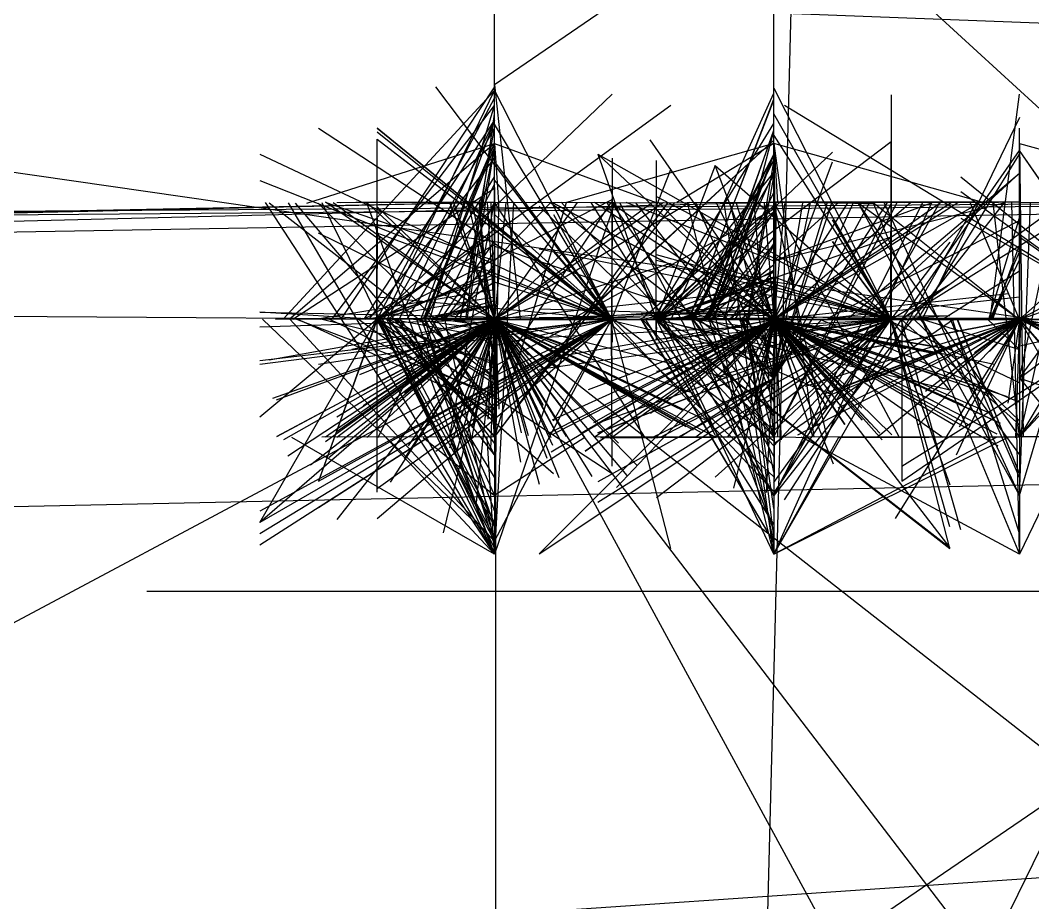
# Model space of a CAD drawing. Header units: metres. Extents: x -200 to 165, y -189 to 191.
# Drawn here: x -13.65 to -0.71, y -3.98 to 7.3 of the extents above; entities that cross this region are included whole.
import ezdxf

# ---------------------------------------------------------------- set-up
doc = ezdxf.new("R2010")
doc.units = ezdxf.units.M

msp = doc.modelspace()

# ---------------------------------------------------------------- linework, layer by layer
at = {"layer": 'MCD_Layer_0'}
for p, q in [((-7.5915, 3.473198), (-7.5915, 160.223198)), ((-4.023, 3.473198), (-4.023, 160.223198)), ((130.109672, 101.014214), (-7.5915, 6.473198)), ((-7.5915, -140.526802), (-1.450875, 99.273979)), ((-102.136219, 99.221245), (2.313, 3.473198)), ((-7.5915, 3.473198), (-7.5915, 99.145073)), ((-7.5915, 3.473198), (-7.5915, 87.484917)), ((-4.023, 3.473198), (-4.023, 87.484917)), ((-77.26228, 14.506401), (-0.674389, 3.473198)), ((-141.687, 12.684135), (98.061047, 3.473198)), ((-7.5915, 3.473198), (-7.5915, 6.473198)), ((-7.5915, 6.473198), (-7.263375, 3.473198)), ((-4.023, 3.473198), (-4.023, 6.473198)), ((-10.294503, 3.478966), (-7.5915, 6.399956)), ((-7.5915, 6.44976), (-9.550546, 3.490685)), ((-9.09681, 3.473198), (-6.0915, 6.353172)), ((-9.009011, 3.478966), (-7.5915, 6.399956)), ((-6.096902, 3.473198), (-8.3415, 6.44912)), ((-7.5915, 6.401146), (-6.098916, 3.473198)), ((-5.337331, 3.478966), (-4.023, 6.364799)), ((-4.023, 6.429985), (-2.524831, 3.473198)), ((-2.523, 6.343559), (-2.525289, 3.473198)), ((-1.260327, 3.478966), (-0.885327, 6.353081)), ((-7.5915, 6.305199), (-9.097268, 3.473198)), ((-5.102132, 3.478966), (-4.023, 6.291557)), ((-5.102132, 3.490685), (-4.023, 6.276909)), ((-4.023, 3.473198), (-4.023, 6.235893)), ((-9.670571, 3.478966), (-7.5915, 6.209526)), ((-5.3415, 6.20916), (-9.10148, 3.473198)), ((-8.420327, 3.478966), (-7.5915, 6.209526)), ((-7.961282, 3.478966), (-7.5915, 6.098198)), ((-7.5915, 3.473198), (-7.5915, 6.162651)), ((-2.529684, 3.473198), (-4.023, 6.1036)), ((0.610187, 3.473198), (-3.885327, 6.20916)), ((-2.395214, 3.473198), (1.364673, 6.20916)), ((-9.259591, 3.478966), (-7.5915, 6.016167)), ((-7.5915, 6.019096), (-8.812539, 3.478966)), ((-7.5915, 6.016167), (-8.531289, 3.490685)), ((-6.094247, 3.473198), (-7.5915, 5.9692)), ((-5.562002, 3.478966), (-4.023, 5.978081)), ((-0.885327, 6.057182), (-2.125866, 3.478966)), ((-9.8415, 5.921135), (-6.101663, 3.473198)), ((-6.097177, 3.473198), (-9.0915, 5.921135)), ((-9.0915, 5.921135), (-6.096536, 3.473198)), ((-9.0915, 5.873161), (-6.096078, 3.473198)), ((-7.5915, 5.922417), (-8.961038, 3.490685)), ((-8.02958, 3.478966), (-7.5915, 5.922417)), ((-7.5915, 3.473198), (-7.5915, 5.922417)), ((-4.884328, 3.478966), (-4.023, 5.884331)), ((-4.86849, 3.478966), (-4.023, 5.89312)), ((-4.652151, 3.478966), (-4.023, 5.884331)), ((-4.023, 5.825188), (-2.525838, 3.473198)), ((-0.885327, 3.473198), (-0.885327, 5.920952)), ((-7.5915, 5.723198), (-10.195535, 3.490685)), ((-9.991281, 4.962303), (-7.5915, 5.723198)), ((-9.097268, 3.473198), (-9.0915, 5.777122)), ((-9.0915, 5.777122), (-6.098825, 3.473198)), ((-9.0915, 5.777122), (-6.101754, 3.473198)), ((-8.499795, 3.478966), (-7.5915, 5.729057)), ((-7.927499, 4.963127), (-7.5915, 5.723198)), ((-7.5915, 5.723198), (-7.543527, 4.971642)), ((-7.5915, 5.723198), (-5.527535, 4.97036)), ((-4.023, 5.723198), (-6.672628, 4.969078)), ((-4.023, 5.767143), (-6.492635, 3.490685)), ((-4.023, 5.767143), (-6.492635, 3.478966)), ((-4.005514, 3.473198), (-5.605031, 5.770531)), ((-5.527395, 3.473198), (-2.523, 5.748375)), ((-4.023, 5.723198), (-5.261434, 4.969902)), ((-4.023, 5.723198), (-3.975027, 1.96981)), ((-1.335012, 4.966606), (-4.023, 5.723198)), ((-4.023, 5.723198), (-3.975027, 4.96981)), ((-4.023, 5.723198), (-3.514242, 1.969078)), ((-2.528768, 3.473198), (-2.523, 5.738762)), ((-2.523, 5.748375), (-2.524557, 3.473198)), ((-0.885327, 5.723198), (-0.837353, 1.969444)), ((-0.885327, 5.723198), (1.850635, 4.963219)), ((-0.885143, 3.473198), (-0.885327, 5.723198)), ((-10.5915, 5.585136), (-6.098458, 3.473198)), ((-7.5915, 5.682182), (-8.488534, 3.478966)), ((-8.031045, 3.478966), (-7.5915, 5.688042)), ((-7.941049, 3.478966), (-7.5915, 5.676323)), ((-4.023, 3.473198), (-6.273, 5.585136)), ((-6.273, 5.585136), (-2.527395, 3.473198)), ((-6.273, 5.585136), (-5.527395, 3.473198)), ((-5.528677, 3.473198), (-3.273, 5.613976)), ((-5.118337, 3.490685), (-4.023, 5.582573)), ((-5.058187, 3.490685), (-4.023, 5.582573)), ((-5.058187, 3.478966), (-4.023, 5.582573)), ((-4.848165, 3.478966), (-4.023, 5.582573)), ((-4.848073, 3.490685), (-4.023, 5.582573)), ((-4.788198, 3.478966), (-4.023, 5.582573)), ((-4.788015, 3.490685), (-4.023, 5.582573)), ((-4.023, 3.473198), (-4.023, 5.576714)), ((-2.388439, 3.473198), (-0.885327, 5.633202)), ((-2.17384, 3.490685), (-0.885327, 5.585503)), ((0.608906, 3.473198), (-0.885327, 5.633202)), ((0.611561, 3.473198), (-0.885327, 5.633202)), ((-9.196511, 3.478966), (-7.5915, 5.535698)), ((-7.5915, 3.473198), (-7.5915, 5.541557)), ((-7.5915, 3.473198), (-7.5915, 5.538628)), ((-7.5915, 5.489189), (-6.093514, 3.473198)), ((-6.0915, 5.537163), (-6.097268, 3.473198)), ((-5.528768, 3.473198), (-5.523, 5.508324)), ((-4.773, 5.441124), (-5.52712, 3.473198)), ((-5.042257, 3.478966), (-4.023, 5.509331)), ((-4.023, 3.473198), (-4.773, 5.441124)), ((-4.773, 5.441124), (-2.52712, 3.473198)), ((-4.023, 5.51519), (-4.366231, 3.478966)), ((-4.023, 3.473198), (-3.273, 5.489189)), ((-6.095803, 3.473198), (-5.3415, 5.39315)), ((-6.0915, 5.345177), (-6.09324, 3.473198)), ((-5.528036, 3.473198), (-4.023, 5.35479)), ((-5.075765, 3.490685), (-4.023, 5.318901)), ((-4.855123, 3.490685), (-4.023, 5.354057)), ((-4.023, 5.32476), (-4.358541, 3.478966)), ((-3.084332, 3.478966), (-0.885327, 5.345268)), ((-2.892346, 3.490685), (-0.885327, 5.345268)), ((0.614673, 5.345177), (-2.390728, 3.473198)), ((-10.5915, 5.249138), (-6.098184, 3.473198)), ((-8.711282, 3.478966), (-7.5915, 5.295464)), ((-7.5915, 5.201714), (-8.481027, 3.478966)), ((-7.5915, 5.249229), (-6.099648, 3.473198)), ((-7.5915, 3.473198), (-7.5915, 5.248589)), ((-4.023, 3.473198), (-4.023, 5.297203)), ((-1.635327, 5.297112), (0.611194, 3.473198)), ((-10.171548, 3.478966), (-7.5915, 5.151909)), ((-7.5915, 5.160973), (-7.5915, 3.473198)), ((-7.5915, 3.473198), (-7.5915, 5.160973)), ((-5.523, 5.047539), (-2.527395, 3.473198)), ((-4.80541, 3.490685), (-4.023, 5.096245)), ((-4.023, 5.160973), (-4.023, 3.473198)), ((-4.023, 3.473198), (-4.023, 5.160973)), ((-2.523, 5.076378), (-2.527303, 3.473198)), ((0.610187, 3.473198), (-1.635327, 5.105125)), ((-0.885327, 3.473198), (-0.885327, 5.160973)), ((-160.507313, 3.842339), (2.313, 4.973198)), ((-130.252641, 3.842339), (5.4915, 4.973198)), ((-64.521188, 3.842339), (-7.5915, 4.973198)), ((-58.568063, 3.842339), (-7.5915, 4.973198)), ((-57.021046, 3.842339), (8.164501, 4.973198)), ((-49.339406, 3.842339), (-4.023, 4.973198)), ((-7.5915, 0.473198), (-10.51954, 4.967339)), ((-10.471475, 4.966881), (-7.5915, 2.723198)), ((-10.231606, 4.966057), (-7.5915, 0.473198)), ((-7.5915, 1.973198), (-10.135568, 4.962212)), ((-9.84736, 4.96093), (-7.5915, 2.723198)), ((-9.799569, 4.969994), (-7.5915, 0.473198)), ((-7.5915, 3.473198), (-9.751504, 4.971733)), ((-7.5915, 4.223198), (-9.751504, 4.969902)), ((-9.655557, 4.97155), (-7.5915, 3.473198)), ((-9.607491, 4.968163), (-7.5915, 4.973198)), ((-9.559518, 4.969902), (-7.5915, 4.973198)), ((-7.5915, 4.973198), (-9.367532, 4.970268)), ((-9.223519, 4.969627), (-7.5915, 3.473198)), ((-7.5915, 0.473198), (-9.223519, 4.966698)), ((-9.096902, 3.473198), (-6.0915, 5.009178)), ((-9.096444, 3.473198), (-6.0915, 5.009178)), ((-9.079507, 1.967522), (-7.5915, 4.973198)), ((-7.5915, 4.973198), (-9.031533, 4.966331)), ((-8.359536, 4.970177), (-7.5915, 4.973198)), ((-8.263589, 4.966331), (-7.5915, 4.973198)), ((-7.5915, 4.973198), (-8.215524, 4.964409)), ((-8.16755, 1.969444), (-7.5915, 4.973198)), ((-8.16755, 4.96981), (-7.5915, 3.473198)), ((-8.119576, 4.970818), (-7.5915, 3.473198)), ((-7.5915, 3.473198), (-7.927499, 4.963127)), ((-7.879525, 4.97036), (-7.5915, 3.473198)), ((-7.5915, 2.723198), (-7.783578, 4.969444)), ((-7.5915, 1.973198), (-7.783578, 4.966148)), ((-7.783395, 4.963219), (-7.5915, 1.973198)), ((-7.687539, 4.971092), (-7.5915, 3.473198)), ((-7.639565, 4.967705), (-7.5915, 3.473198)), ((-7.5915, 4.973198), (-6.05552, 4.967339)), ((-7.591317, 3.473198), (-7.5915, 4.973198)), ((-5.671548, 1.969902), (-7.5915, 4.973198)), ((-7.5915, 3.473198), (-5.431497, 4.971825)), ((-7.5915, 3.473198), (-5.575509, 4.971733)), ((-7.5915, 4.971733), (-7.5915, 0.473198)), ((-7.5915, 4.971733), (-7.5915, 3.473198)), ((-7.447579, 4.970726), (-7.5915, 3.473198)), ((-5.09559, 4.970268), (-7.5915, 3.473198)), ((-7.5915, 1.973198), (-5.287576, 4.970268)), ((-7.351541, 4.970177), (-7.5915, 0.473198)), ((-7.5915, 4.223198), (-6.87153, 4.969627)), ((-7.5915, 2.723198), (-6.103585, 4.969627)), ((-7.543527, 4.967613), (-7.5915, 0.473198)), ((-6.535531, 4.967522), (-7.5915, 3.473198)), ((-6.05552, 4.967339), (-7.5915, 0.473198)), ((-6.05552, 4.967339), (-7.5915, 3.473198)), ((-5.383523, 4.965324), (-7.5915, 1.973198)), ((-6.679543, 4.9645), (-7.5915, 1.973198)), ((-5.529043, 3.473198), (-7.023, 4.922752)), ((-6.88384, 4.971642), (-4.023, 2.723198)), ((-4.023, 3.473198), (-6.855001, 4.971001)), ((-6.855001, 4.971001), (-4.023, 3.473198)), ((-6.739828, 4.971825), (-4.023, 1.973198)), ((-4.023, 1.223198), (-6.355855, 4.969353)), ((-4.023, 3.473198), (-6.317403, 4.970085)), ((-6.240682, 4.963493), (-4.023, 4.973198)), ((-4.023, 0.473198), (-6.154256, 4.970726)), ((-4.023, 3.473198), (-6.106191, 4.971184)), ((-6.0915, 5.009178), (-6.09736, 3.473198)), ((-6.09667, 4.966515), (-4.023, 1.973198)), ((-5.991018, 4.962578), (-4.023, 1.223198)), ((-5.914205, 4.971825), (-4.023, 4.223198)), ((-5.789419, 4.96505), (-4.023, 2.723198)), ((-4.023, 4.923393), (-5.699422, 3.490685)), ((-5.501485, 4.971733), (-4.023, 3.473198)), ((-4.023, 0.473198), (-5.127035, 4.970634)), ((-4.023, 2.723198), (-5.021474, 4.969078)), ((-4.762289, 4.968437), (-4.023, 3.473198)), ((-4.023, 0.473198), (-4.656637, 4.969627)), ((-4.589437, 4.971184), (-4.023, 2.723198)), ((-4.023, 3.473198), (-4.503011, 4.96743)), ((-4.483877, 4.967979), (-4.023, 4.973198)), ((-4.023, 1.973198), (-4.272665, 4.968895)), ((-4.147878, 4.97155), (-4.023, 3.473198)), ((-4.023, 4.973198), (-4.109426, 4.969902)), ((-4.023, 4.973198), (-2.352621, 4.969719)), ((-2.736684, 4.952141), (-4.023, 4.973198)), ((-3.024618, 4.971825), (-4.023, 4.973198)), ((-3.341482, 1.96743), (-4.023, 4.973198)), ((-4.023, 4.973198), (-1.152639, 4.970909)), ((-4.023, 4.973198), (-2.41982, 1.968895)), ((-4.023, 4.973198), (-3.907827, 4.964775)), ((-1.882223, 4.971825), (-4.023, 3.473198)), ((-3.283895, 4.971825), (-4.023, 2.723198)), ((-1.075826, 4.971642), (-4.023, 1.223198)), ((-2.573446, 4.971458), (-4.023, 2.723198)), ((-4.023, 0.473198), (-3.994253, 4.971092)), ((-4.023, 3.473198), (-3.072591, 4.970726)), ((-4.023, 3.473198), (-2.275808, 4.970634)), ((-4.023, 3.473198), (-1.67101, 4.97036)), ((-4.023, 1.223198), (-1.901449, 4.970177)), ((-4.023, 4.223198), (-1.066213, 4.969902)), ((-4.023, 1.973198), (-2.515859, 4.96981)), ((-4.023, 2.723198), (-3.552694, 4.969078)), ((-4.023, 1.973198), (-2.448659, 4.968803)), ((-4.023, 2.723198), (-3.005483, 4.967888)), ((-3.197469, 4.967522), (-4.023, 4.223198)), ((-4.023, 0.473198), (-1.431051, 4.967522)), ((-3.341482, 4.96743), (-4.023, 2.723198)), ((-1.392599, 4.967155), (-4.023, 3.473198)), ((-2.007009, 4.967155), (-4.023, 0.473198)), ((-4.023, 4.223198), (-2.007009, 4.967155)), ((-3.658254, 4.966789), (-4.023, 2.723198)), ((-2.122274, 4.966789), (-4.023, 1.223198)), ((-1.757436, 4.964775), (-4.023, 3.473198)), ((-2.803884, 4.963036), (-4.023, 2.723198)), ((-3.888601, 4.958733), (-4.023, 3.473198)), ((-0.885327, 4.973198), (-3.189343, 4.971642)), ((-0.885327, 1.973198), (-2.949383, 4.97155)), ((-2.949383, 4.97155), (-0.885327, 3.473198)), ((-2.949383, 4.97155), (-0.885327, 1.223198)), ((-2.757397, 4.971733), (-0.885327, 0.473198)), ((-2.757397, 4.971733), (-0.885327, 3.473198)), ((-0.885327, 1.223198), (-2.613384, 4.969444)), ((-2.528036, 3.473198), (-2.523, 4.999565)), ((-0.885327, 3.473198), (-1.50935, 4.962944)), ((-0.885327, 1.973198), (-1.221417, 4.968254)), ((-0.885327, 4.973198), (-1.173351, 4.971458)), ((-0.885327, 0.473198), (-0.981365, 4.971458)), ((-0.885327, 4.973198), (-0.357342, 4.96743)), ((1.274677, 4.971825), (-0.885327, 0.473198)), ((-0.885327, 4.971733), (-0.885327, 1.973198)), ((-0.885327, 3.473198), (-0.885327, 4.971733)), ((-0.885327, 2.723198), (0.746601, 4.97155)), ((-0.885327, 1.223198), (0.218616, 4.971458)), ((-0.885327, 1.973198), (1.562611, 4.971458)), ((-0.213329, 4.970085), (-0.885327, 1.973198)), ((0.890613, 4.96981), (-0.885327, 1.973198)), ((-0.885327, 2.723198), (-0.405407, 4.969719)), ((-0.885327, 1.223198), (-0.741406, 4.969261)), ((-0.885327, 2.723198), (2.090595, 4.968987)), ((1.898609, 4.967888), (-0.885327, 3.473198)), ((1.898609, 4.967888), (-0.885327, 1.973198)), ((-7.5915, 3.473198), (-9.0915, 4.913139)), ((-7.5915, 4.817192), (-6.092965, 3.473198)), ((-6.8415, 4.817192), (-6.095895, 3.473198)), ((-4.023, 4.885307), (-6.583822, 3.490685)), ((-6.0915, 4.817192), (-6.096261, 3.473198)), ((-4.023, 4.85601), (-5.559621, 3.478966)), ((-4.023, 4.826714), (-5.472921, 3.490685)), ((-4.023, 4.826714), (-5.472921, 3.478966)), ((-4.916189, 3.478966), (-4.023, 4.844292)), ((-9.0915, 4.769127), (-9.095437, 3.473198)), ((-7.5915, 4.785881), (-7.5915, 3.473198)), ((-7.5915, 3.473198), (-7.5915, 4.785881)), ((-3.333355, 3.490685), (-0.885327, 4.738823)), ((-2.527395, 3.473198), (-3.273, 4.749992)), ((-3.273, 4.749992), (-2.529317, 3.473198)), ((-1.635327, 4.769127), (0.612934, 3.473198)), ((-1.274609, 3.478966), (-0.885327, 4.773979)), ((-0.885327, 4.785881), (-0.885327, 3.473198)), ((-0.885327, 3.473198), (-0.885327, 4.785881)), ((-0.885327, 3.473198), (-0.885327, 4.738823)), ((-7.5915, 3.473198), (-9.8415, 4.577141)), ((-7.5915, 4.625206), (-9.09736, 3.473198)), ((-6.097177, 3.473198), (-9.0915, 4.577141)), ((-9.238534, 3.490685), (-7.5915, 4.434135)), ((-7.5915, 4.48101), (-8.282266, 3.478966)), ((-7.5915, 4.410698), (-4.813516, 3.478966)), ((-5.531423, 3.473198), (-2.523, 4.529167)), ((-5.529043, 3.473198), (-4.773, 4.490715)), ((-4.907125, 3.478966), (-4.023, 4.434135)), ((-4.890005, 3.490685), (-4.023, 4.522026)), ((-4.672475, 3.478966), (-4.023, 4.442924)), ((-4.561971, 3.478966), (-4.023, 4.413628)), ((-2.52712, 3.473198), (-3.273, 4.471581)), ((-3.273, 4.471581), (-2.529592, 3.473198)), ((-1.773, 4.461967), (-2.528036, 3.473198)), ((-0.885327, 4.434135), (-1.228466, 3.478966)), ((-0.885327, 4.529076), (0.606068, 3.473198)), ((-7.5915, 4.337456), (-8.223763, 3.478966)), ((-7.5915, 3.473198), (-7.5915, 4.38726)), ((-7.023, 4.375542), (-2.525014, 3.473198)), ((-6.8415, 4.337181), (-6.093514, 3.473198)), ((-2.524465, 3.473198), (-5.523, 4.298729)), ((-2.531698, 3.473198), (-5.523, 4.298729)), ((-1.260327, 3.478966), (-0.885327, 4.340385)), ((-8.103829, 3.478966), (-7.5915, 4.182182)), ((-7.5915, 3.473198), (-7.5915, 4.211479)), ((-7.5915, 3.473198), (-5.3415, 4.193169)), ((-5.523, 4.231529), (-2.52474, 3.473198)), ((-4.890005, 3.478966), (-4.023, 4.176323)), ((-2.524465, 3.473198), (-4.773, 4.154716)), ((-2.530233, 3.473198), (-4.773, 4.154716)), ((-4.022726, 3.473198), (-4.023, 4.223198)), ((-0.885327, 4.240776), (-1.244213, 3.478966)), ((-0.885143, 3.473198), (-0.885327, 4.223198)), ((-0.885327, 3.473198), (-0.135327, 4.145195)), ((-9.057076, 3.490685), (-7.5915, 4.047417)), ((-7.5915, 4.100151), (-8.97001, 3.478966)), ((-4.023, 4.076714), (-5.656209, 3.478966)), ((-5.528219, 3.473198), (-4.023, 4.020409)), ((-5.141866, 3.478966), (-4.023, 4.10601)), ((-4.523336, 3.478966), (-4.023, 4.10601)), ((-4.023, 4.020409), (-2.52474, 3.473198)), ((-1.846081, 3.490685), (-0.885327, 4.097221)), ((-7.5915, 4.000542), (-9.118508, 3.490685)), ((-7.5915, 3.953667), (-8.255258, 3.478966)), ((-6.096536, 3.473198), (-7.5915, 3.953209)), ((-4.023, 3.962456), (-5.496908, 3.490685)), ((-4.023, 3.962456), (-5.496908, 3.478966)), ((-5.221242, 3.478966), (-4.023, 3.903862)), ((-5.220968, 3.490685), (-4.023, 3.903862)), ((-4.80541, 3.478966), (-4.023, 3.883354)), ((-4.597768, 3.478966), (-4.023, 3.892143)), ((-4.023, 3.974174), (-4.361745, 3.478966)), ((-2.524557, 3.473198), (-3.273, 4.001183)), ((-2.529317, 3.473198), (-3.273, 4.001183)), ((-2.52474, 3.473198), (-3.273, 4.001183)), ((-2.52831, 3.473198), (-1.773, 3.92437)), ((-0.885327, 3.473198), (0.614673, 4.001183)), ((-0.885327, 3.473198), (-0.885327, 3.953209)), ((-62.605172, 3.842339), (-7.5915, 3.473198)), ((-9.80259, 3.490685), (-7.5915, 3.856987)), ((-9.238534, 3.478966), (-7.5915, 3.763237)), ((-9.096902, 3.473198), (-9.0915, 3.761131)), ((-6.096353, 3.473198), (-9.0915, 3.761131)), ((-4.5915, 3.801323), (-7.5915, 3.473198)), ((-4.023, 3.807182), (-4.440755, 3.478966)), ((-1.023, 3.801323), (-4.023, 3.473198)), ((-4.023, 3.473198), (-4.023, 3.763237)), ((-3.333355, 3.490685), (-0.885327, 3.763237)), ((-0.885327, 3.473198), (-0.885327, 3.777885)), ((-8.597299, 3.478966), (-7.5915, 3.666557)), ((-7.5915, 3.713432), (-8.439004, 3.478966)), ((-7.5915, 3.666557), (-8.419503, 3.478966)), ((-7.5915, 3.663628), (-8.325753, 3.478966)), ((-7.5915, 3.663628), (-7.950753, 3.478966)), ((-4.023, 3.660698), (-6.726003, 3.478966)), ((-10.5915, 3.569145), (-6.09974, 3.473198)), ((-9.098275, 3.473198), (-10.5915, 3.569145)), ((-10.390542, 3.478966), (-7.5915, 3.496635)), ((-9.820535, 3.478966), (-7.5915, 3.496635)), ((-9.331552, 3.478966), (-7.5915, 3.496635)), ((-8.310006, 3.478966), (-7.5915, 3.496635)), ((-8.299569, 3.478966), (-7.5915, 3.496635)), ((-7.989755, 3.478966), (-7.5915, 3.496635)), ((-7.93464, 3.478966), (-7.5915, 3.496635)), ((-7.5915, 3.54351), (-7.5915, 3.473198)), ((-7.5915, 3.473198), (-7.5915, 3.54351)), ((-7.5915, 3.54351), (-7.584908, 3.473198)), ((-7.5915, 3.473198), (-7.5915, 3.520073)), ((-7.5915, 3.520073), (-7.586373, 3.473198)), ((-7.5915, 3.520073), (-7.5915, 3.473198)), ((-7.5915, 3.473198), (-7.5915, 3.496635)), ((-7.5915, 3.496635), (-7.5915, 3.473198)), ((-2.528677, 3.473198), (-7.023, 3.607597)), ((-7.023, 3.501945), (-2.525106, 3.473198)), ((-4.023, 3.602104), (-6.927602, 3.490685)), ((-4.023, 3.587456), (-6.619802, 3.478966)), ((-4.023, 3.569878), (-5.562002, 3.478966)), ((-1.773, 3.521172), (-5.526388, 3.473198)), ((-5.378438, 3.478966), (-4.023, 3.496635)), ((-5.159444, 3.478966), (-4.023, 3.569878)), ((-4.740407, 3.478966), (-4.023, 3.496635)), ((-4.023, 3.473198), (-4.023, 3.54351)), ((-4.023, 3.54351), (-4.016408, 3.473198)), ((-4.023, 3.54351), (-4.023, 3.473198)), ((-4.023, 3.496635), (-4.023, 3.473198)), ((-3.333355, 3.490685), (-0.885327, 3.496635)), ((-1.773, 3.521172), (-2.526388, 3.473198)), ((-2.52474, 3.473198), (-2.523, 3.588371)), ((-1.326336, 3.478966), (-0.885327, 3.496635)), ((-1.308392, 3.478966), (-0.885327, 3.496635)), ((-1.291912, 3.478966), (-0.885327, 3.496635)), ((-1.260327, 3.478966), (-0.885327, 3.496635)), ((-0.885327, 3.54351), (-0.878735, 3.473198)), ((-0.885327, 3.473198), (-0.885327, 3.54351)), ((-0.885327, 3.473198), (-0.885327, 3.520073)), ((-0.885327, 3.520073), (-0.885327, 3.473198)), ((-0.885327, 3.520073), (-0.8802, 3.473198)), ((-0.885327, 3.496635), (-0.885327, 3.473198)), ((-189.687, -2.673286), (98.201672, 3.473198)), ((-6.47236, 3.473198), (-185.7165, -92.145943)), ((-87.835499, -9.587349), (104.287548, 3.473198)), ((8.533642, 3.473198), (-63.835499, -45.839302)), ((2.68214, 3.473198), (-31.6245, -66.804146)), ((-7.5915, 3.473198), (-10.5915, 0.881157)), ((-6.09736, 3.473198), (-10.5915, 0.881157)), ((-10.5915, 0.593224), (-6.097817, 3.473198)), ((-6.093148, 3.473198), (-10.5915, 2.897148)), ((-10.5915, 0.737144), (-6.097726, 3.473198)), ((-7.5915, 3.473198), (-10.5915, 3.377159)), ((-6.09443, 3.473198), (-10.5915, 1.025169)), ((-9.097543, 3.473198), (-10.5915, 2.225151)), ((-6.094338, 3.473198), (-10.5915, 2.945122)), ((-10.5915, 0.881157), (-9.096902, 3.473198)), ((-10.558541, 3.478966), (-7.5915, 0.64019)), ((-7.585732, 3.473198), (-10.471383, 2.95565)), ((-10.424508, 2.4674), (-7.585732, 3.473198)), ((-10.377633, 2.447899), (-7.585732, 3.473198)), ((-10.374703, 1.979149), (-7.585732, 3.473198)), ((-7.574014, 3.473198), (-10.374703, 1.979149)), ((-10.286813, 1.940147), (-7.574014, 3.473198)), ((-10.234078, 1.733147), (-7.585732, 3.473198)), ((-10.207528, 3.478966), (-7.5915, 0.64019)), ((-10.159554, 3.490685), (-7.5915, 2.51519)), ((-10.135568, 3.490685), (-7.5915, 2.321831)), ((-9.946969, 1.616142), (-7.574014, 3.473198)), ((-9.8415, 1.073143), (-6.09324, 3.473198)), ((-9.094796, 3.473198), (-9.8415, 1.409142)), ((-9.095254, 3.473198), (-9.8415, 1.409142)), ((-6.096902, 3.473198), (-9.8415, 2.897148)), ((-9.8415, 1.409142), (-6.093148, 3.473198)), ((-7.5915, 2.934135), (-9.814584, 3.478966)), ((-9.75361, 1.913139), (-7.585732, 3.473198)), ((-7.5915, 3.473198), (-9.751504, 1.969902)), ((-7.585732, 3.473198), (-9.712594, 1.706139)), ((-9.700509, 3.478966), (-7.5915, 2.465385)), ((-7.5915, 3.473198), (-9.607491, 1.9645)), ((-7.5915, 3.473198), (-9.607125, 0.917137)), ((-9.607125, 2.042137), (-7.585732, 3.473198)), ((-9.607125, 2.229637), (-7.574014, 3.473198)), ((-7.574014, 3.473198), (-9.416696, 3.089134)), ((-7.5915, 2.219292), (-9.334573, 3.478966)), ((-7.585732, 3.473198), (-9.320016, 2.768883)), ((-9.276071, 2.561882), (-7.585732, 3.473198)), ((-9.274514, 3.490685), (-7.5915, 3.473198)), ((-9.270211, 2.374382), (-7.585732, 3.473198)), ((-7.5915, 3.473198), (-9.223519, 1.966698)), ((-9.099191, 3.473198), (-7.5915, 0.641197)), ((-9.097177, 3.473198), (-6.8415, 1.50518)), ((-9.096444, 3.473198), (-6.0915, 1.50518)), ((-9.096444, 3.473198), (-6.8415, 1.50518)), ((-9.0915, 1.265129), (-9.095071, 3.473198)), ((-9.095071, 3.473198), (-6.8415, 1.50518)), ((-9.0915, 1.313103), (-6.096627, 3.473198)), ((-9.0915, 0.929131), (-6.094064, 3.473198)), ((-7.5915, 0.689995), (-9.085549, 3.478966)), ((-9.085549, 3.478966), (-7.5915, 2.898979)), ((-9.079782, 2.765129), (-7.585732, 3.473198)), ((-9.057076, 3.490685), (-7.5915, 0.83062)), ((-7.5915, 0.54937), (-9.027047, 3.490685)), ((-7.5915, 3.232964), (-8.994088, 3.490685)), ((-7.5915, 0.877495), (-8.976052, 3.490685)), ((-8.961038, 3.490685), (-7.5915, 2.70562)), ((-8.961038, 3.490685), (-7.5915, 1.984917)), ((-7.5915, 1.744682), (-8.952065, 3.478966)), ((-7.585732, 3.473198), (-8.939157, 1.769127)), ((-7.585732, 3.473198), (-8.927438, 1.394127)), ((-8.871041, 3.478966), (-7.5915, 2.655815)), ((-8.839547, 2.573875), (-7.574014, 3.473198)), ((-7.5915, 1.457573), (-8.835061, 3.490685)), ((-8.805032, 3.478966), (-7.5915, 1.888237)), ((-8.745797, 1.691124), (-7.585732, 3.473198)), ((-8.742867, 2.534874), (-7.585732, 3.473198)), ((-7.585732, 3.473198), (-8.695992, 1.859123)), ((-7.5915, 3.329643), (-8.65809, 3.478966)), ((-8.594277, 3.490685), (-7.5915, 0.689995)), ((-8.576333, 3.490685), (-7.5915, 3.423393)), ((-8.552438, 2.644371), (-7.574014, 3.473198)), ((-8.552438, 3.113121), (-7.585732, 3.473198)), ((-8.531289, 3.490685), (-7.5915, 0.83062)), ((-8.529824, 3.478966), (-7.5915, 1.023979)), ((-7.5915, 0.593315), (-8.484048, 3.478966)), ((-7.5915, 1.744682), (-8.483315, 3.490685)), ((-7.5915, 2.321831), (-8.436074, 3.478966)), ((-8.427835, 3.490685), (-7.5915, 3.473198)), ((-7.5915, 2.225151), (-8.397073, 3.478966)), ((-7.574014, 3.473198), (-8.359078, 3.035118)), ((-8.3415, 1.793114), (-6.093881, 3.473198)), ((-8.274026, 3.478966), (-7.5915, 3.379448)), ((-7.585732, 3.473198), (-8.24775, 0.746117)), ((-8.234292, 3.478966), (-7.5915, 0.613823)), ((-8.16755, 1.969444), (-7.5915, 3.473198)), ((-8.165719, 1.832115), (-7.574014, 3.473198)), ((-7.585732, 3.473198), (-8.165719, 2.488365)), ((-8.074899, 1.793114), (-7.585732, 3.473198)), ((-7.5915, 3.473198), (-8.071969, 2.636864)), ((-7.585732, 3.473198), (-8.071969, 2.636864)), ((-7.5915, 3.089409), (-7.998086, 3.478966)), ((-7.975289, 3.066612), (-7.585732, 3.473198)), ((-7.574014, 3.473198), (-7.975289, 3.066612)), ((-7.5915, 3.473198), (-7.9665, 3.478966)), ((-7.879525, 1.969627), (-7.5915, 3.473198)), ((-7.585732, 3.473198), (-7.87861, 2.090111)), ((-7.585732, 3.473198), (-7.825875, 1.13311)), ((-7.574014, 3.473198), (-7.68818, 3.043358)), ((-7.5915, 3.473198), (-7.679391, 2.199608)), ((-7.641305, 1.805107), (-7.585732, 3.473198)), ((-7.5915, 3.484917), (-7.5915, 3.473198)), ((-7.521188, 3.47979), (-7.5915, 3.473198)), ((-7.5915, 3.473198), (-7.521188, 3.47979)), ((-7.5915, 3.479057), (-7.5915, 3.473198)), ((-7.5915, 3.473198), (-7.544625, 3.478325)), ((-7.544625, 3.478325), (-7.5915, 3.473198)), ((-7.5915, 3.473473), (-7.5915, 3.473198)), ((-7.5915, 3.473198), (-7.5915, 3.473473)), ((-7.5915, 3.473198), (-7.5915, 3.473381)), ((-7.5915, 3.473381), (-7.5915, 3.473198)), ((-6.094979, 3.473198), (-7.5915, 3.473289)), ((-7.5915, 3.473289), (-7.5915, 3.473198)), ((-6.095712, 3.473198), (-7.5915, 3.473289)), ((-6.093148, 3.473198), (-7.5915, 3.473289)), ((-6.094796, 3.473198), (-7.5915, 3.473289)), ((-6.096353, 3.473198), (-7.5915, 3.473289)), ((-6.092965, 3.473198), (-7.5915, 3.473289)), ((-6.09443, 3.473198), (-7.5915, 3.473289)), ((-6.094247, 3.473198), (-7.5915, 3.473289)), ((-7.5915, 3.473198), (-7.5915, 2.992729)), ((-7.5915, 3.473198), (-7.591317, 3.473198)), ((-7.5915, 3.473198), (-6.439492, 1.966606)), ((-7.5915, 3.473198), (-7.591409, 3.473198)), ((-6.278817, 3.473198), (-7.5915, 3.473198)), ((-7.544625, 3.473198), (-7.5915, 3.473198)), ((-7.568063, 3.473198), (-7.5915, 3.473198)), ((-7.586373, 3.473198), (-7.5915, 3.473198)), ((-7.591409, 3.473198), (-7.5915, 3.473198)), ((-7.5915, 3.473198), (-5.903726, 3.473198)), ((-7.5915, 3.473198), (-7.521188, 3.473198)), ((-5.903726, 3.473198), (-7.5915, 3.473198)), ((-7.521188, 3.473198), (-7.5915, 3.473198)), ((-6.095803, 3.473198), (-7.5915, 3.137199)), ((-7.584908, 3.473198), (-7.5915, 3.473198)), ((-7.591226, 3.473198), (-7.5915, 0.473198)), ((-7.5915, 3.473198), (-7.5915, 1.313194)), ((-7.591317, 3.473198), (-7.5915, 0.473198)), ((-7.5915, 3.473198), (-6.278817, 3.473198)), ((-7.5915, 3.473198), (-7.544625, 3.473198)), ((-7.574014, 3.473198), (-7.5915, 3.473198)), ((-7.5915, 3.473198), (-7.568063, 3.473198)), ((-7.5915, 3.473198), (-7.5915, 2.465385)), ((-7.5915, 3.473198), (-4.7595, 1.96743)), ((-7.5915, 3.473198), (-7.5915, 3.137199)), ((-6.09736, 3.473198), (-7.5915, 3.137199)), ((-7.5915, 3.473198), (-6.349313, 1.466179)), ((-7.585732, 3.473198), (-7.5915, 1.973198)), ((-7.5915, 0.641197), (-6.09974, 3.473198)), ((-7.591226, 3.473198), (-7.5915, 3.473198)), ((-7.5915, 3.473198), (-6.853219, 1.868187)), ((-7.5915, 3.473198), (-7.591226, 3.473198)), ((-7.5915, 3.473198), (-5.048532, 2.533409)), ((-7.574014, 3.473198), (-7.5915, 3.098198)), ((-6.09443, 3.473198), (-7.5915, 3.137199)), ((-7.591317, 3.473198), (-7.5915, 3.473198)), ((-7.5915, 3.473198), (-6.677438, 1.977684)), ((-7.5915, 2.753227), (-6.099374, 3.473198)), ((-7.5915, 3.473198), (-7.5915, 2.13726)), ((-7.5915, 3.473198), (-6.87153, 1.966331)), ((-7.5915, 3.473198), (-7.5915, 1.025169)), ((-7.5915, 3.473198), (88.080375, 3.473198)), ((-7.5915, 3.473198), (-7.5915, 3.473198)), ((-7.5915, 3.473198), (-7.579782, 3.473198)), ((-7.5915, 3.473198), (-7.585641, 3.473198)), ((-7.263375, 3.473198), (-7.5915, 3.473198)), ((-7.579782, 3.473198), (-7.5915, -188.526802)), ((115.285453, -92.73774), (-7.5915, 3.473198)), ((66.137015, -92.948677), (-7.5915, 3.473198)), ((-7.585641, 3.473198), (-7.5915, 3.473198)), ((-7.5915, 3.473198), (76.420218, 3.473198)), ((-7.5915, 3.473198), (-4.5915, 3.473198)), ((-7.5915, 3.473198), (50.9085, -104.239693)), ((-6.47236, 3.473198), (-7.5915, 3.473198)), ((-7.585732, 3.473198), (-7.254586, 2.024193)), ((-7.585732, 3.473198), (-6.923532, 1.700188)), ((-7.585732, 3.473198), (-5.769235, 1.60717)), ((-7.585732, 3.473198), (-7.568063, 3.473198)), ((-7.157907, 1.985191), (-7.585732, 3.473198)), ((-7.585732, 3.473198), (-7.538766, 2.328697)), ((-7.585732, 3.473198), (-6.777047, 2.860435)), ((-7.585732, 3.473198), (-5.183297, 2.310661)), ((-7.585732, 3.473198), (-7.49775, 2.965446)), ((-6.630563, 3.130058), (-7.585732, 3.473198)), ((-7.585732, 3.473198), (-6.009469, 1.892174)), ((-7.257516, 1.649193), (-7.585732, 3.473198)), ((-6.967477, 2.375938), (-7.585732, 3.473198)), ((-7.585732, 3.473198), (-4.617867, 2.732903)), ((-7.585732, 3.473198), (-5.054391, 2.064659)), ((-7.585732, 3.473198), (-5.865914, 2.771172)), ((-7.585732, 3.473198), (-5.335641, 2.181664)), ((-7.585732, 3.473198), (-7.160836, 2.828941)), ((-7.401071, 3.113945), (-7.585732, 3.473198)), ((-7.585732, 3.473198), (-5.81611, 2.470421)), ((-7.017282, 1.364189), (-7.585732, 3.473198)), ((-7.585732, 3.473198), (-5.904, 1.478172)), ((-7.585732, 3.473198), (-6.771188, 1.454185)), ((-6.677438, 1.790184), (-7.574014, 3.473198)), ((-5.142282, 2.103661), (-7.574014, 3.473198)), ((-4.904977, 2.193657), (-7.574014, 3.473198)), ((-4.948922, 2.025658), (-7.574014, 3.473198)), ((-7.574014, 3.473198), (-7.160836, 3.016441)), ((-7.22236, 3.473198), (-6.0915, 3.473198)), ((-7.023, 3.24276), (-2.526754, 3.473198)), ((-7.023, 2.839561), (-2.526571, 3.473198)), ((-7.023, 0.477959), (-2.528219, 3.473198)), ((-4.023, 3.473198), (-7.023, 0.477959)), ((-7.011281, 2.961052), (-4.017232, 3.473198)), ((-6.905813, 2.01815), (-4.017232, 3.473198)), ((-4.023, 3.473198), (-6.867727, 1.77755)), ((-4.017232, 3.473198), (-6.856008, 2.18615)), ((-4.017232, 3.473198), (-6.856008, 1.99865)), ((-6.8415, 2.177177), (-6.093881, 3.473198)), ((-6.472219, 2.030144), (-4.017232, 3.473198)), ((-6.434133, 1.789543), (-4.017232, 3.473198)), ((-4.005514, 3.473198), (-6.434133, 1.789543)), ((-6.393117, 2.580193), (-4.005514, 3.473198)), ((-6.325735, 2.159142), (-4.005514, 3.473198)), ((-4.023, 3.473198), (-6.317403, 1.970085)), ((-2.524648, 3.473198), (-6.273, 1.399529)), ((-2.528219, 3.473198), (-6.273, 2.023552)), ((-2.528768, 3.473198), (-6.273, 2.148338)), ((-2.528768, 3.473198), (-6.273, 1.399529)), ((-6.273, 2.023552), (-2.52831, 3.473198)), ((-6.273, 1.140343), (-2.526845, 3.473198)), ((-4.023, 2.963432), (-6.178884, 3.478966)), ((-4.023, 1.463432), (-6.170461, 3.478966)), ((-6.098092, 3.473198), (-6.0915, 3.281212)), ((-6.0915, 3.185173), (-6.096902, 3.473198)), ((-6.09667, 1.966515), (-4.023, 3.473198)), ((-6.0915, 2.849174), (-6.096627, 3.473198)), ((-6.0915, 1.601219), (-6.096444, 3.473198)), ((-6.096078, 3.473198), (-6.0915, 3.185173)), ((-5.3415, 0.545158), (-6.094064, 3.473198)), ((-6.092965, 3.473198), (-6.0915, 3.185173)), ((-4.023, 1.275932), (-6.092458, 3.478966)), ((-4.023, 1.917534), (-6.091268, 3.490685)), ((-4.005514, 3.473198), (-6.032766, 1.325737)), ((-4.017232, 3.473198), (-5.974172, 3.074211)), ((-4.023, 0.628471), (-5.718648, 3.490685)), ((-4.023, 0.628471), (-5.718648, 3.478966)), ((-4.023, 1.601128), (-5.700063, 3.478966)), ((-4.023, 0.859917), (-5.662252, 3.478966)), ((-5.599172, 2.27523), (-4.005514, 3.473198)), ((-5.529684, 3.473198), (-5.523, 3.34832)), ((-5.528768, 3.473198), (-4.773, 1.994713)), ((-1.773, 0.554771), (-5.528219, 3.473198)), ((-5.528219, 3.473198), (-1.773, 0.554771)), ((-5.527853, 3.473198), (-3.273, 2.513176)), ((-5.527761, 3.473198), (-1.773, 0.545158)), ((-4.023, 1.860405), (-5.527486, 3.473198)), ((-5.523, 3.223534), (-5.527303, 3.473198)), ((-5.52712, 3.473198), (-4.023, 2.052391)), ((-1.773, 2.570763), (-5.526937, 3.473198)), ((-4.773, 3.28112), (-5.526754, 3.473198)), ((-4.773, 2.877922), (-5.526571, 3.473198)), ((-5.523, 3.223534), (-2.527303, 3.473198)), ((-5.523, 1.197929), (-2.527395, 3.473198)), ((-2.52831, 3.473198), (-5.523, 3.089134)), ((-2.527486, 3.473198), (-5.523, 2.810722)), ((-5.174367, 2.534874), (-4.005514, 3.473198)), ((-5.133535, 3.490685), (-4.023, 3.338432)), ((-5.075857, 3.478966), (-4.023, 0.777885)), ((-5.064687, 3.478966), (-4.023, 2.242729)), ((-5.042257, 3.478966), (-4.023, 3.022026)), ((-5.024953, 2.978722), (-4.017232, 3.473198)), ((-4.017232, 3.473198), (-5.013235, 3.059196)), ((-4.993093, 3.478966), (-4.023, 1.724174)), ((-4.925344, 3.03347), (-4.017232, 3.473198)), ((-4.916006, 3.490685), (-4.023, 3.177299)), ((-4.855215, 3.478966), (-4.023, 0.754448)), ((-4.843679, 3.478966), (-4.023, 2.274956)), ((-2.527853, 3.473198), (-4.773, 1.457115)), ((-4.773, 2.73391), (-2.527761, 3.473198)), ((-4.017232, 3.473198), (-4.693899, 2.246117)), ((-4.017232, 3.473198), (-4.644094, 2.835991)), ((-4.640707, 3.478966), (-4.023, 0.605034)), ((-4.532766, 1.317314), (-4.005514, 3.473198)), ((-4.017232, 3.473198), (-4.49468, 3.115776)), ((-4.017232, 3.473198), (-4.474172, 2.362663)), ((-4.023, 2.570854), (-4.462728, 3.478966)), ((-4.023, 2.41851), (-4.437826, 3.478966)), ((-4.023, 1.522026), (-4.421987, 3.478966)), ((-4.023, 1.95562), (-4.409994, 3.478966)), ((-4.023, 3.109917), (-4.409261, 3.478966)), ((-4.023, 3.001518), (-4.380422, 3.478966)), ((-4.023, 0.704643), (-4.371725, 3.478966)), ((-4.023, 1.059135), (-4.370718, 3.478966)), ((-4.318899, 2.431511), (-4.017232, 3.473198)), ((-4.222219, 2.580009), (-4.017232, 3.473198)), ((-4.21343, 2.426109), (-4.005514, 3.473198)), ((-4.017232, 3.473198), (-4.21343, 2.426109)), ((-4.21343, 2.426109), (-4.017232, 3.473198)), ((-4.005514, 3.473198), (-4.11968, 1.262108)), ((-4.023, 3.484917), (-4.023, 3.473198)), ((-4.023, 3.473198), (-3.952688, 3.47979)), ((-3.952688, 3.47979), (-4.023, 3.473198)), ((-4.023, 3.479057), (-4.023, 3.473198)), ((-4.023, 1.891167), (-1.725667, 3.478966)), ((-4.023, 2.787651), (-3.408681, 3.478966)), ((-4.023, 3.473198), (-4.023, 3.473473)), ((-4.023, 3.473473), (-4.023, 3.473198)), ((-2.524374, 3.473198), (-4.023, 3.473289)), ((-4.023, 3.473289), (-4.023, 3.473198)), ((-2.537466, 3.473198), (-4.023, 3.473289)), ((-2.524465, 3.473198), (-4.023, 3.473289)), ((-2.531423, 3.473198), (-4.023, 3.473289)), ((-2.524648, 3.473198), (-4.023, 3.473289)), ((-2.529043, 3.473198), (-4.023, 3.473289)), ((-2.527029, 3.473198), (-4.023, 3.473289)), ((-4.023, 3.473198), (-4.022726, 3.473198)), ((-4.023, 3.473198), (-1.862997, 1.970177)), ((-4.023, 3.473198), (-4.022909, 3.473198)), ((-2.335226, 3.473198), (-4.023, 3.473198)), ((-3.952688, 3.473198), (-4.023, 3.473198)), ((-3.999563, 3.473198), (-4.023, 3.473198)), ((-4.016408, 3.473198), (-4.023, 3.473198)), ((-4.022726, 3.473198), (-4.023, 3.473198)), ((-4.022909, 3.473198), (-4.023, 3.473198)), ((-4.023, 3.473198), (-2.335226, 3.473198)), ((-4.023, 3.473198), (-3.952688, 3.473198)), ((-4.023, 3.473198), (-2.669485, 2.023277)), ((-4.023, 2.052391), (-2.524557, 3.473198)), ((-4.023, 1.390007), (-2.525014, 3.473198)), ((-4.022726, 3.473198), (-4.023, 1.973198)), ((-4.023, 1.255608), (-2.52831, 3.473198)), ((-4.023, 3.473198), (-4.023, 1.103081)), ((-4.023, 3.473198), (-3.533742, 1.99929)), ((-4.023, 3.473198), (-4.023, 3.273979)), ((-4.023, 3.473198), (-1.773, 0.554771)), ((-4.023, 3.473198), (-4.023, 0.473198)), ((-4.023, 1.860405), (-2.527486, 3.473198)), ((-4.023, 3.473198), (-4.023, 1.897026)), ((-2.524648, 3.473198), (-4.023, 3.473198)), ((-4.023, 3.473198), (-1.260305, 2.274956)), ((-4.023, 3.473198), (-4.023, 3.473198)), ((-3.319875, 2.972862), (-4.017232, 3.473198)), ((-1.87261, 3.030815), (-4.017232, 3.473198)), ((-1.749563, 3.092613), (-4.017232, 3.473198)), ((-4.017232, 3.473198), (-1.981008, 3.129967)), ((-4.017232, 3.473198), (-3.785696, 3.117882)), ((-4.017232, 3.473198), (-1.749563, 3.092613)), ((-4.017232, 3.473198), (-3.999563, 3.473198)), ((-3.732961, 2.606194), (-4.017232, 3.473198)), ((-2.974172, 2.354332), (-4.017232, 3.473198)), ((-3.003469, 2.534782), (-4.017232, 3.473198)), ((-1.726125, 2.128563), (-4.017232, 3.473198)), ((-2.651906, 2.934227), (-4.017232, 3.473198)), ((-3.0855, 3.015984), (-4.017232, 3.473198)), ((-3.571828, 3.083641), (-4.017232, 3.473198)), ((-4.017232, 3.473198), (-2.3355, 3.105522)), ((-4.017232, 3.473198), (-3.352102, 2.356438)), ((-4.017232, 3.473198), (-3.571828, 3.083641)), ((-1.037649, 2.485252), (-4.017232, 3.473198)), ((-2.889211, 2.187981), (-4.017232, 3.473198)), ((-3.352102, 2.356438), (-4.017232, 3.473198)), ((-1.160696, 1.860954), (-4.017232, 3.473198)), ((-1.204641, 2.89843), (-4.017232, 3.473198)), ((-1.937063, 3.029991), (-4.017232, 3.473198)), ((-4.017232, 3.473198), (-2.514211, 1.998375)), ((-4.017232, 3.473198), (-2.792531, 2.148979)), ((-4.017232, 3.473198), (-1.937063, 3.029991)), ((-1.919485, 2.394066), (-4.017232, 3.473198)), ((-1.219289, 2.503105), (-4.017232, 3.473198)), ((-2.898, 2.341881), (-4.017232, 3.473198)), ((-1.603078, 2.377861), (-4.017232, 3.473198)), ((-2.792531, 2.148979), (-4.017232, 3.473198)), ((-3.117727, 2.131584), (-4.017232, 3.473198)), ((-4.017232, 3.473198), (-1.131399, 2.149254)), ((-3.015188, 2.923058), (-4.017232, 3.473198)), ((-4.017232, 3.473198), (-3.015188, 2.923058)), ((-4.017232, 3.473198), (-1.603078, 2.377861)), ((-4.017232, 3.473198), (-1.913625, 2.755791)), ((-1.518117, 2.11776), (-4.017232, 3.473198)), ((-3.732961, 2.606194), (-4.005514, 3.473198)), ((-1.037649, 2.485252), (-4.005514, 3.473198)), ((-3.352102, 2.356438), (-4.005514, 3.473198)), ((-4.005514, 3.473198), (-3.267141, 1.627586)), ((-4.005514, 3.473198), (-1.160696, 1.860954)), ((-1.919485, 2.394066), (-4.005514, 3.473198)), ((-2.898, 2.341881), (-4.005514, 3.473198)), ((-1.131399, 2.149254), (-4.005514, 3.473198)), ((-4.005514, 3.473198), (-2.640188, 1.936577)), ((-4.005514, 3.473198), (-1.172414, 2.014854)), ((-4.005514, 3.473198), (-3.117727, 2.131584)), ((-3.926321, 1.934196), (-4.005514, 3.473198)), ((-3.885327, 1.169182), (-2.391277, 3.473198)), ((-3.715405, 1.99865), (-0.879559, 3.473198)), ((-0.879559, 3.473198), (-3.624584, 2.615898)), ((-3.441387, 3.478966), (-0.885327, 2.415581)), ((-0.879559, 3.473198), (-3.38435, 2.518394)), ((-3.331616, 2.498894), (-0.86784, 3.473198)), ((-3.19978, 2.346642), (-0.879559, 3.473198)), ((-3.138256, 2.608391), (-0.86784, 3.473198)), ((-0.879559, 3.473198), (-3.091381, 3.05764)), ((-3.091381, 3.05764), (-0.879559, 3.473198)), ((-2.851147, 2.678886), (-0.86784, 3.473198)), ((-0.885327, 3.473198), (-2.701733, 1.964134)), ((-0.879559, 3.473198), (-2.701733, 1.964134)), ((-0.885327, 2.664604), (-2.616406, 3.490685)), ((-2.529592, 3.473198), (-1.773, 1.361168)), ((-1.773, 0.82357), (-2.52712, 3.473198)), ((-1.773, 0.545158), (-2.527029, 3.473198)), ((-1.773, 2.570763), (-2.526937, 3.473198)), ((-2.523, 3.050774), (-2.526388, 3.473198)), ((-2.524557, 3.473198), (-1.773, 1.361168)), ((-2.470287, 0.929131), (-0.879559, 3.473198)), ((-1.635327, 0.785118), (-2.39494, 3.473198)), ((-0.885327, 2.129204), (-2.390911, 3.473198)), ((-2.388806, 3.473198), (-0.885327, 3.473198)), ((-2.388714, 3.473198), (-0.885327, 3.473198)), ((-2.388439, 3.473198), (-2.385327, 1.409142)), ((-2.385327, 1.409142), (0.613026, 3.473198)), ((-2.385327, 1.601128), (0.613209, 3.473198)), ((-2.296887, 3.490685), (-0.885327, 3.473198)), ((-0.885327, 2.178276), (-2.233898, 3.478966)), ((-0.885327, 3.473198), (-2.230053, 2.612877)), ((-0.885327, 3.473198), (-2.180248, 2.124626)), ((-2.161846, 3.490685), (-0.885327, 1.744682)), ((-2.128887, 3.478966), (-0.885327, 3.092339)), ((-0.879559, 3.473198), (-2.083569, 2.554375)), ((-1.77412, 3.478966), (-0.885327, 3.473198)), ((-1.768902, 3.478966), (-0.885327, 1.451714)), ((-0.885327, 0.739799), (-1.742626, 3.490685)), ((-1.742626, 3.478966), (-0.885327, 3.473198)), ((-0.885327, 3.473198), (-1.69392, 1.742119)), ((-0.885327, 1.507378), (-1.679638, 3.490685)), ((-0.885327, 1.507378), (-1.679638, 3.478966)), ((-0.879559, 3.473198), (-1.652905, 2.097618)), ((-1.459545, 3.050865), (-0.879559, 3.473198)), ((-0.885327, 3.092339), (-1.291912, 3.478966)), ((-1.266186, 3.066612), (-0.879559, 3.473198)), ((-0.86784, 3.473198), (-1.266186, 3.066612)), ((-0.879559, 3.473198), (-1.266186, 3.066612)), ((-0.885327, 3.473198), (-1.260327, 3.478966)), ((-1.028881, 2.406609), (-0.879559, 3.473198)), ((-0.885327, 3.473198), (-0.9333, 1.96331)), ((-0.885327, 3.473198), (-0.815014, 3.47979)), ((-0.885327, 3.473198), (-0.838452, 3.478325)), ((-0.838452, 3.478325), (-0.885327, 3.473198)), ((-0.885327, 3.473198), (-0.885327, 3.473473)), ((-0.885327, 3.473198), (-0.885327, 3.473381)), ((-0.885327, 3.473381), (-0.885327, 3.473198)), ((0.6133, 3.473198), (-0.885327, 3.473289)), ((-0.885327, 3.473289), (-0.885327, 3.473198)), ((0.613209, 3.473198), (-0.885327, 3.473289)), ((0.604694, 3.473198), (-0.885327, 3.473289)), ((-0.885327, 3.473198), (-0.885052, 3.473198)), ((-0.885327, 3.473198), (-0.885235, 3.473198)), ((0.427357, 3.473198), (-0.885327, 3.473198)), ((-0.838452, 3.473198), (-0.885327, 3.473198)), ((-0.861889, 3.473198), (-0.885327, 3.473198)), ((-0.8802, 3.473198), (-0.885327, 3.473198)), ((-0.885143, 3.473198), (-0.885327, 0.473198)), ((-0.021343, 1.966423), (-0.885327, 3.473198)), ((-0.885235, 3.473198), (-0.885327, 3.473198)), ((-0.885327, 3.473198), (0.427357, 3.473198)), ((-0.885327, 3.473198), (-0.838452, 3.473198)), ((-0.885327, 3.137199), (0.604603, 3.473198)), ((-0.885327, 3.473198), (-0.885327, 1.457573)), ((-0.885327, 3.473198), (0.802448, 3.473198)), ((-0.885327, 3.473198), (-0.815014, 3.473198)), ((0.802448, 3.473198), (-0.885327, 3.473198)), ((-0.815014, 3.473198), (-0.885327, 3.473198)), ((-0.885327, 3.098198), (-0.879559, 3.473198)), ((-0.86784, 3.473198), (-0.885327, 3.098198)), ((-0.885327, 3.473198), (0.613209, 3.473198)), ((-0.885327, 3.473198), (-0.885327, 1.410698)), ((-0.885327, 3.473198), (0.614673, 3.089134)), ((0.609821, 3.473198), (-0.885327, 3.473198)), ((-0.885143, 3.473198), (-0.885327, 1.973198)), ((-0.885327, 3.473198), (-0.885327, 0.73394)), ((0.604694, 3.473198), (-0.885327, 3.425224)), ((83.126392, 3.473198), (-0.885327, 3.473198)), ((2.114673, 3.473198), (-0.885327, 3.473198)), ((0.614673, 3.473198), (-0.885327, 3.473198)), ((-0.879559, 3.473198), (-0.861889, 3.473198)), ((0.075611, 3.130058), (-0.879559, 3.473198)), ((-0.879559, 3.473198), (0.892994, 3.032921)), ((1.804127, 3.037407), (-0.879559, 3.473198)), ((0.55608, 3.075676), (-0.879559, 3.473198)), ((1.364673, 0.869164), (-0.879559, 3.473198)), ((-0.879559, 3.473198), (-0.117748, 3.114311)), ((-0.026928, 2.465935), (-0.879559, 3.473198)), ((1.739673, 0.506157), (-0.879559, 3.473198)), ((0.939869, 2.45092), (-0.86784, 3.473198)), ((1.997486, 2.584404), (-0.86784, 3.473198)), ((-0.86784, 3.473198), (-0.117748, 3.114311)), ((-5.58782, 1.963127), (-4.023, 2.723198)), ((-5.482259, 1.96505), (-4.023, 2.723198)), ((-4.023, 2.723198), (-5.223073, 1.969902)), ((-4.023, 2.723198), (-5.021474, 1.969078)), ((-4.023, 2.723198), (-4.618276, 1.969627)), ((-0.885327, 2.723198), (-0.261395, 1.96981)), ((-0.885327, 2.723198), (1.418598, 1.96917)), ((-7.5915, 0.473198), (-10.183541, 1.967796)), ((-7.5915, 1.973198), (-9.799569, 1.969627)), ((-7.5915, 0.473198), (-8.98356, 1.965874)), ((-8.503549, 1.967155), (-7.5915, 1.223198)), ((-7.5915, 0.473198), (-8.16755, 1.969444)), ((-7.927499, 1.968254), (-7.5915, 1.223198)), ((-7.5915, 0.473198), (-7.687539, 1.96743)), ((-6.439492, 1.967339), (-7.5915, 1.223198)), ((-4.023, 1.973198), (-6.298269, 1.968803)), ((-6.240682, 1.963493), (-4.023, 1.973198)), ((-4.023, 1.973198), (-4.685476, 1.968437)), ((-4.023, 1.973198), (-4.272665, 1.968895)), ((-3.600667, 1.961845), (-4.023, 1.973198)), ((-4.023, 0.473198), (-1.027853, 1.969902)), ((-3.197469, 1.967522), (-4.023, 0.473198)), ((-1.181478, 1.966606), (-4.023, 0.473198)), ((-0.885327, 0.473198), (-3.669354, 1.968163)), ((-0.885327, 1.973198), (-3.62138, 1.969536)), ((-3.189343, 1.967247), (-0.885327, 1.973198)), ((-0.021343, 1.966423), (-0.885327, 1.973198)), ((1.658649, 1.96981), (-0.885327, 1.973198))]:
    msp.add_line(p, q, dxfattribs=at)
at = {"layer": 'MCD_Layer_1'}
msp.add_line((-12.038676, 0), (12.038676, 0), dxfattribs=at)

doc.saveas('drawing.dxf')
